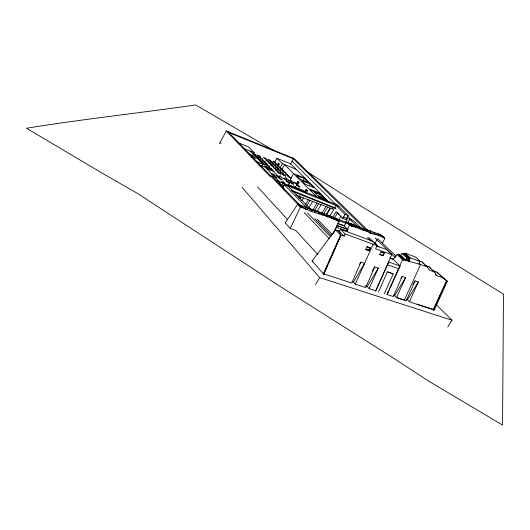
<?xml version="1.0" encoding="UTF-8"?>
<svg xmlns="http://www.w3.org/2000/svg" width="530" height="530" viewBox="0 0 530 530"><rect width="100%" height="100%" fill="white"/><g stroke="black" fill="none" stroke-linecap="round" stroke-linejoin="round"><path stroke-width="0.79" d="M382.309 243.409L384.787 238.374C379.473 234.638 372.391 234.843 367.032 231.378L367.111 229.974L348.27 222.686L346.534 222.342L344.076 225.873L337.365 223.422M323.214 274.109L340.624 234.975L335.47 229.868L312.144 260.965M323.605 274.142L324.943 271.135M325.606 269.631L327.613 265.126M328.282 263.622L331.296 256.851M331.965 255.347L333.966 250.836M334.635 249.332L340.326 236.552M323.863 274.321L340.995 235.048M344.149 236.201L345.149 233.955L340.671 229.364L339.299 231.193L340.346 234.816L344.149 236.201L339.299 231.193L335.47 229.868M369.105 288.558L378.294 268.12L374.743 266.888L365.693 287.571L355.451 284.232L353.437 282.02L364.56 263.357L360.923 262.092L351.787 283.04L323.28 273.738L311.991 260.793L313.21 261.197M369.827 247.715L370.424 248.06L369.211 250.763L368.622 250.412L369.827 247.715L366.992 246.689M355.285 284.053L373.14 244.217M383.753 252.764L384.356 253.108L383.157 255.778L382.561 255.427L383.753 252.764L381.686 252.015M376.552 245.88L386.509 249.524L391.756 254.665L375.71 290.837L369.271 288.737L367.23 286.538L365.091 285.836M375.664 291.109L387.529 264.768L398.891 268.796L398.553 268.597L389.245 289.214M378.519 292.056L387.337 271.784L393.24 273.897L384.21 293.911M387.582 292.898L388.576 290.692M398.858 267.928L402.568 259.72L397.089 254.407L393.147 259.382L390.159 258.309M387.039 294.819L400.104 266.106L392.935 259.044L389.941 257.971M402.568 259.72L404.072 260.263L404.33 259.687L398.958 254.486L398.587 254.956L397.089 254.407M404.33 259.687L406.139 260.343L407.093 258.229L402.111 253.446L400.759 255.149L398.958 254.486M406.377 260.429L407.139 258.739L406.53 258.395L409.822 259.72L409.061 261.403L405.768 260.078M407.093 258.229L408.418 258.713L408.776 257.918L403.94 253.287L403.429 253.93L402.111 253.446M400.932 278.495L402.197 276.415L405.576 277.587L396.559 297.515L404.423 300.079L420.575 264.463L409.061 261.403L408.451 261.058L409.213 259.375M408.776 257.918L409.869 258.315L410.114 257.779L405.37 253.254L405.026 253.685L403.94 253.287M402.197 276.415L393.326 296.581L386.913 294.369M405.37 253.254L415.56 257.01L420.051 261.423L418.938 263.867L427.372 266.935L429.201 270.121L434.878 272.175L436.435 275.527L443.106 277.925L447.333 281.344L434.183 310.13M409.405 301.709L418.342 282.02L415.036 280.873L406.252 300.801L396.725 297.694L394.638 295.515L393.28 295.071M433.129 310.626L446.836 280.94L446.545 280.774L433.288 309.5L416.997 304.187M290.274 228.423L300.285 207.415L297.741 204.136L285.193 222.832M332.827 234.094L339.154 221.003L336.258 218.281L334.298 218.035C322.545 212.596 309.792 208.913 297.741 204.136C309.487 213.186 325.195 214.226 338.087 221.162L339.154 221.003M334.185 232.219L336.616 227.198L336.311 226.886M367.111 229.974L370.722 230.961L369.774 233.087L374.869 232.763L374.657 234.167L379.354 234.174L381.719 236.612L380.567 234.856L384.787 238.374C381.401 233.73 375.445 233.452 370.722 230.961C363.918 232.663 358.439 226.82 351.841 226.363L346.534 222.342L349.535 224.992L347.475 229.238L337.007 225.442L337.464 225.76L336.735 227.277L347.203 231.06L347.932 229.556L343.844 225.555L337.882 223.375M219.665 143.259L226.277 130.93L294.163 158.576L368.542 230.961M253.128 154.687L254.215 152.693L248.623 146.962L238.997 143.1M252.081 156.94L252.823 155.588L249.093 154.111M261.668 166.248L262.8 164.201L250.014 151.024M274.447 162.611L276.846 158.284L290.546 163.783L329.282 202.394M272.201 176.318L270.201 175.543L269.816 176.232L226.277 130.93M277.382 164.963L278.396 163.134L278.866 163.32L277.846 165.148M271.685 176.954L272.062 176.265L300.742 205.971M278.091 166.625L279.449 164.181L278.396 163.134M280.198 167.626L282.357 163.743L276.846 158.284M281.675 169.785L284.55 164.618L316.582 196.716M290.473 163.995L293.328 158.801L229 132.646M278.005 181.041L283.033 186.838L284.272 184.632L287.836 185.99L310.355 209.019L309.692 208.774M287.81 185.513L289.347 182.777L288.048 181.505L285.862 180.684L287.154 181.956L289.347 182.777M290.215 182.247L291.513 183.512L293.686 184.327L292.388 183.062L290.215 182.247L288.684 184.97L288.877 185.44M296.522 183.724L297.721 181.605L299.139 182.638M296.363 185.394L298.357 181.856M297.29 185.619L298.887 182.784L297.721 181.605M302.888 181.161L304.359 178.557L296.628 175.483L300.603 179.425L308.321 182.479L304.359 178.557M304.565 192.112L306.042 189.502L306.526 189.687L305.048 192.297M309.248 185.99L310.361 184.023L301.828 180.697L305.519 184.321L314.085 187.647L310.361 184.023M306.207 192.748L307.32 190.787L306.042 189.502M320.445 197.2L321.591 195.192L314.21 192.271L316.986 195.1L324.4 198.015L321.591 195.192M346.746 218.168L348.23 215.617L339.101 206.614L335.94 205.388L334.642 207.641L335.391 207.945L291.261 190.131M332.462 217.843L336.046 211.656L342.738 218.36L347.077 220.003L345.871 222.083M334.357 218.201L337.55 212.702L339.18 214.252M378.48 235.678L379.354 234.174M338.789 219.937L341.188 215.809M342.738 218.36L345.043 214.398L335.94 205.388M347.528 223.15L349.86 219.162L353.059 220.381L360.307 227.522M315.595 284.517L319.643 277.594L241.971 187.183M298.516 197.604L299.702 195.59M299.735 198.995L300.927 196.974M301.888 200.625L303.471 197.948M305.393 204.719L308.334 199.757M306.618 206.117L309.997 200.433M281.781 185.394L283.139 183.122L284.398 184.559L339.107 206.74L337.55 205.083L275.713 180.12M308.771 207.793L312.567 201.413M312.813 210.092L317.006 203.063M359.684 264.172L360.923 262.092M379.109 247.192L374.988 243.118L376.996 239.739L375.253 238.069M283.033 186.838L284.398 184.559M314.469 210.788L318.682 203.745M316.927 211.702L321.134 204.679M321.829 213.464L326.016 206.495M323.499 214.16L327.699 207.184M372.279 270.996L374.743 266.888M367.23 286.538L378.294 268.12M325.851 215.041L330.044 208.071M326.374 215.206L330.534 208.29M329.567 216.432L333.754 209.489L332.8 208.456M394.638 295.515L405.576 277.587M412.943 284.285L415.036 280.873M434.176 309.904L409.577 301.881L407.464 299.715L418.342 282.02M447.757 326.95L451.991 320.233L436.183 304.578M300.285 207.415L303.087 208.032L298.807 204.527L306.207 209.522L308.798 208.283L311.799 211.086L313.839 209.873L314.754 212.543L317.251 211.285L319.067 213.722L321.531 212.795L324.227 215.524L324.883 214.431L327.931 217.061L328.295 215.226L331.495 218.201L330.223 216.141L333.37 219.102L333.025 217.148L334.841 219.44L334.298 218.035L336.55 220.222L336.258 218.281L338.087 221.162M295.687 187.786L294.879 187.647L295.084 188.117M284.292 183.996L285.14 184.142L283.835 182.85L281.596 182.022L282.901 183.314M287.041 178.279L284.915 177.47M271.42 169.143L272.241 169.302M319.643 277.594L451.991 320.233M351.98 281.543L353.437 282.02M406.139 299.278L407.464 299.715M387.589 271.943L393.24 273.897M400.104 266.106L388.497 261.899L388.828 262.092L387.602 264.808L387.271 264.616M337.948 230.841L339.445 231.378M365.779 249.391L368.622 250.412M379.798 254.433L382.561 255.427M383.157 255.778L379.705 254.532L380.904 251.863L384.356 253.108M337.464 225.76L347.932 229.556M391.756 254.665L375.604 248.795L377.016 245.642L345.149 233.955M406.444 260.323L408.451 261.058M432.44 270.472L436.866 272.075L447.333 281.344M370.424 248.06L366.873 246.775L365.66 249.484L369.211 250.763L367.681 249.087M407.139 258.739L409.822 259.72M424.557 265.113L428.975 266.723L434.878 272.175M418.587 260.674L422.403 262.072L427.372 266.935M410.114 257.779L420.051 261.423M311.13 209.304L359.234 227.039M337 219.97L346.295 223.388M340.671 229.364L372.404 241.077M343.559 216.956L351.595 220.016L347.594 216.061M295.634 194.96L333.754 209.489M345.043 214.398L348.23 215.617M307.32 190.787L307.804 190.979M259.163 164.856L265.086 167.162L279.389 181.923M256.03 161.551L262.8 164.201M251.723 156.847L255.467 158.318L252.823 155.588M282.357 163.743L295.925 169.149M243.177 148.294L254.215 152.693M305.022 178.213L293.567 173.648L290.255 179.551L293.534 182.903M282.437 187.335L283.967 187.951M292.394 191.317L336.053 208.774M219.851 142.861L221.036 143.339M292.056 161.166L335.993 204.606M283.258 178.597L280.668 176.702M277.322 176.013L279.495 176.834L279.317 176.384M293.375 186.01L295.528 186.812L295.323 186.348M284.497 182.751L281.867 180.816M292.772 187.322L290.076 185.348L292.282 186.169L293.6 187.461M277.528 180.246L280.224 182.227M279.694 175.629L281.032 176.285M276.474 174.397L273.897 172.508M253.698 153.514L256.189 155.336L252.982 153.74M349.535 224.992L351.841 226.363L351.224 224.071L356.663 227.774L355.55 225.343L359.863 228.576L359.148 226.979L363.785 230.59L363.64 228.423L367.032 231.378M274.142 150.679L195.656 104.947C139.317 113.069 82.707 119.131 26.5 128.24L102.813 173.515L137.522 193.443L280.251 286.531L392.677 357.644L428.565 381.043L502.533 425.053L503.48 294.13L361.486 206.389L307.413 171.899M347.203 231.06L346.779 230.669M287.472 179.988L286.213 178.756M380.567 234.856L383.786 237.685M351.224 224.071L354.159 226.681M436.866 272.075L443.106 277.925M435.302 274.46L436.435 275.527L435.368 274.268M405.026 253.685L409.869 258.315M377.625 238.593L396.095 256.268M403.429 253.93L408.418 258.713M400.759 255.149L406.139 260.343M398.587 254.956L404.072 260.263M373.829 241.998L374.988 243.118M368.767 237.447L378.122 246.649M367.482 237.685L370.974 241.13M376.996 239.739L395.334 257.686M292.322 157.814L365.64 229.702M349.86 219.162L357.565 226.787M345.958 218.89L347.077 220.003M298.622 188.097L300.934 190.462M284.272 184.632L307.301 208.283M348.27 222.686L351.841 226.363M317.337 219.208L332.138 234.432M314.899 218.718L331.608 235.963M307.612 213.08L330.455 236.751M283.033 188.461L284.749 190.244M297.356 203.328L299.079 205.11M228.032 131.645L271.115 176.357M270.201 175.543L298.244 204.666M304.233 212.643L329.236 238.685M257.573 186.871L287.472 219.46M318 254.758L295.714 230.378L290.367 228.529L285.1 222.732M428.975 266.723L431.109 269.24M422.403 262.072L423.112 263.456M304.882 206.62L306.207 209.522M276.077 174.781L276.249 175.231M262.125 160.179L262.27 160.59M321.531 212.795L321.922 214.908M304.743 191.886L302.584 191.085L301.252 189.793L303.412 190.595L304.743 191.886M299.351 189.733L297.164 188.925L295.846 187.633L298.026 188.441L299.351 189.733M299.867 187.01L297.714 186.209L296.409 184.937L298.562 185.745L299.867 187.01M297.045 184.115L294.899 183.314L293.607 182.055L295.753 182.863L297.045 184.115M291.334 181.876L289.168 181.061L287.883 179.802L290.049 180.617L291.334 181.876M286.849 180.173L284.663 179.352L283.384 178.093L285.571 178.915L286.849 180.173M281.953 179.71L279.741 178.875L278.455 177.61L280.675 178.438L281.953 179.71M277.091 177.948L274.851 177.106L273.579 175.841L275.812 176.675L277.091 177.948M279.648 177.404L277.435 176.576L276.163 175.317L278.376 176.145L279.648 177.404M291.102 178.12L288.969 177.311L287.71 176.086L289.837 176.894L291.102 178.12M274.911 175.609L272.678 174.774L271.42 173.515L273.646 174.35L274.911 175.609M285.577 176.059L283.424 175.244L282.165 174.012L284.319 174.834L285.577 176.059M280.999 174.138L278.826 173.317L277.574 172.084L279.747 172.912L280.999 174.138M288.532 175.615L286.405 174.807L285.153 173.595L287.28 174.403L288.532 175.615M283.338 173.76L281.191 172.946L279.946 171.727L282.092 172.548L283.338 173.76M285.968 173.045L283.841 172.23L282.603 171.031L284.723 171.839L285.968 173.045M270.227 170.17L268.014 169.328L266.776 168.103L268.988 168.938L270.227 170.17M278.793 171.866L276.627 171.044L275.388 169.825L277.554 170.647L278.793 171.866M273.983 171.594L271.784 170.759L270.545 169.527L272.745 170.362L273.983 171.594M271.877 169.348L269.684 168.513L268.452 167.294L270.644 168.129L271.877 169.348M280.887 171.104L278.747 170.289L277.515 169.083L279.648 169.905L280.887 171.104M276.494 169.408L274.335 168.586L273.109 167.381L275.262 168.209L276.494 169.408M268.127 167.924L265.921 167.082L264.695 165.864L266.901 166.705L268.127 167.924M283.258 170.468L281.145 169.66L279.919 168.467L282.033 169.282L283.258 170.468M273.719 166.645L271.565 165.824L270.353 164.631L272.5 165.453L273.719 166.645M281.152 168.242L279.045 167.434L277.826 166.254L279.939 167.063L281.152 168.242M269.386 166.559L267.206 165.724L265.987 164.519L268.167 165.353L269.386 166.559M278.382 168.527L276.243 167.712L275.024 166.519L277.157 167.334L278.382 168.527M276.037 166.102L273.904 165.28L272.698 164.101L274.825 164.923L276.037 166.102M265.192 164.909L262.993 164.068L261.787 162.862L263.98 163.704L265.192 164.909M262.979 162.465L260.786 161.63L259.587 160.438L261.78 161.272L262.979 162.465M278.422 165.665L276.315 164.856L275.116 163.684L277.216 164.499L278.422 165.665M271.665 164.486L269.518 163.657L268.312 162.478L270.459 163.3L271.665 164.486M267.511 164.366L265.338 163.531L264.125 162.339L266.305 163.174L267.511 164.366M273.811 163.863L271.685 163.041L270.492 161.875L272.612 162.69L273.811 163.863M265.755 162.365L263.582 161.531L262.39 160.351L264.556 161.18L265.755 162.365M276.037 163.167L273.937 162.352L272.745 161.2L274.845 162.008L276.037 163.167M260.972 160.285L258.786 159.444L257.6 158.258L259.779 159.099L260.972 160.285M269.214 162.034L267.074 161.213L265.881 160.04L268.021 160.868L269.214 162.034M262.814 159.484L260.654 158.649L259.468 157.483L261.628 158.318L262.814 159.484M271.261 161.286L269.141 160.464L267.955 159.305L270.068 160.126L271.261 161.286M258.62 157.781L256.44 156.946L255.261 155.774L257.441 156.615L258.62 157.781M266.881 159.543L264.748 158.715L263.569 157.556L265.702 158.384L266.881 159.543M260.608 157.019L258.454 156.184L257.282 155.025L259.435 155.86L260.608 157.019M327.533 201.175L320.1 198.26L318.205 196.332L325.619 199.247L327.533 201.175M319.007 192.721L309.884 189.111L311.395 190.648L320.544 194.258L319.007 192.721"/></g></svg>
